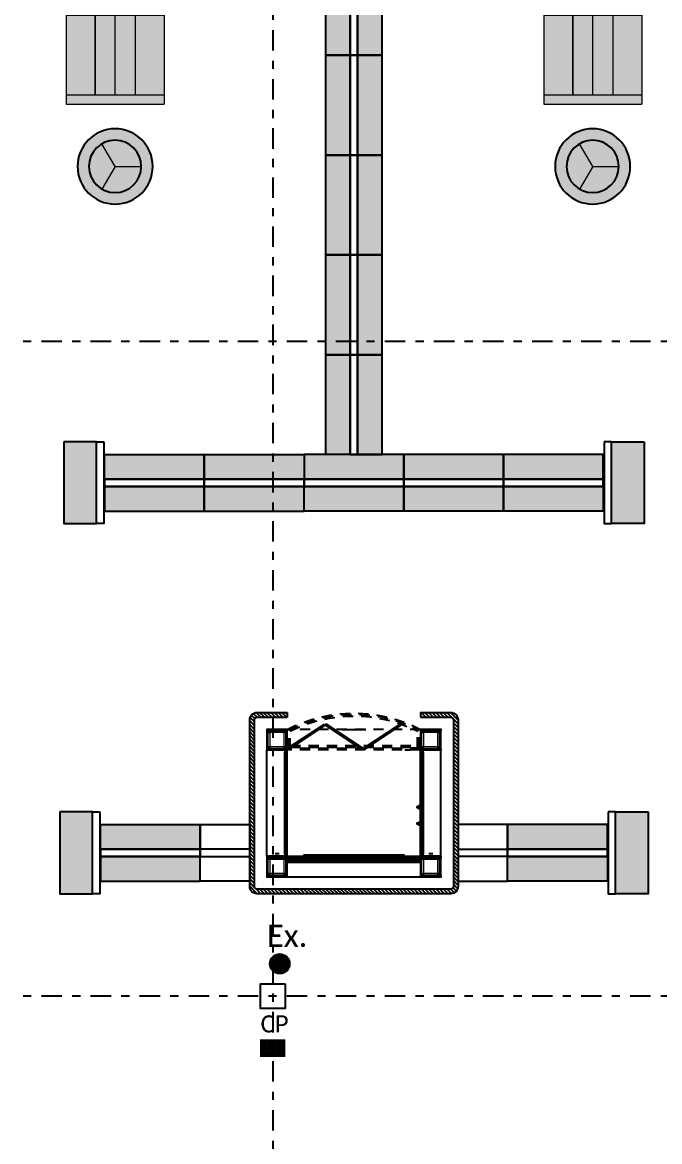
# Model space of a CAD drawing. Header units: millimetres. Extents: x 340 to 1003762, y 22 to 362022.
# Drawn here: x 393.09 to 400.88, y 48.57 to 62.25 of the extents above; entities that cross this region are included whole.
import ezdxf
from ezdxf.xclip import XClip

# ---------------------------------------------------------------- set-up
doc = ezdxf.new("R2010")
doc.units = ezdxf.units.MM
doc.header["$XCLIPFRAME"] = 0
for name, pattern in [('LSBB_P_002 - PLANTA 1° NIVEL SALA DE VENTAS$0$DASHDOT2', [0.5, 0.25, -0.125, 0, -0.125]), ('LSBB_P_002 - PLANTA 1° NIVEL SALA DE VENTAS$0$HIDDEN2', [0.1875, 0.125, -0.0625]), ('LSBB_P_002 - PLANTA 1° NIVEL SALA DE VENTAS$0$LVIÑ-A-002_REV P_ SALA DE VENTAS  (14_02_14)$0$CONTINUOS', [0]), ('LSBB_P_002 - PLANTA 1° NIVEL SALA DE VENTAS$0$REF-LAYOUT N+0.00 E 03$0$REF-LAYOUT N+0.00 E 02$0$LVIÑ-A-002_REV P_ SALA DE VENTAS  (14_02_14)$0$CONTINUOS', [0])]:
    doc.linetypes.add(name, pattern=pattern)
for name, color, linetype in [('LSBB_P_002 - PLANTA 1° NIVEL SALA DE VENTAS$0$00-MOBILIARIO', 252, 'Continuous'), ('LSBB_P_002 - PLANTA 1° NIVEL SALA DE VENTAS$0$A-GONDOLAS', 1, 'Continuous'), ('LSBB_P_002 - PLANTA 1° NIVEL SALA DE VENTAS$0$A-LAYOUT', 7, 'Continuous'), ('LSBB_P_002 - PLANTA 1° NIVEL SALA DE VENTAS$0$A-SALA DEFENSAS', 9, 'Continuous'), ('LSBB_P_002 - PLANTA 1° NIVEL SALA DE VENTAS$0$A-SALA-MUEB-ESPC', 1, 'Continuous'), ('LSBB_P_002 - PLANTA 1° NIVEL SALA DE VENTAS$0$AUX', 252, 'Continuous'), ('LSBB_P_002 - PLANTA 1° NIVEL SALA DE VENTAS$0$E-SF O CP', 7, 'Continuous'), ('LSBB_P_002 - PLANTA 1° NIVEL SALA DE VENTAS$0$EJES', 8, 'LSBB_P_002 - PLANTA 1° NIVEL SALA DE VENTAS$0$DASHDOT2'), ('LSBB_P_002 - PLANTA 1° NIVEL SALA DE VENTAS$0$ESTRUCTURA', 5, 'Continuous'), ('LSBB_P_002 - PLANTA 1° NIVEL SALA DE VENTAS$0$N- EXTINTOR O RH', 1, 'Continuous'), ('XREF', 7, 'Continuous')]:
    doc.layers.add(name, color=color, linetype=linetype)
doc.layers.add('LSBB_P_002 - PLANTA 1° NIVEL SALA DE VENTAS$0$A-SALA-HATCH-VESTUARIO', color=7, linetype='Continuous', true_color=0x7a005c)
for name, color, linetype, lineweight in [('LSBB_P_002 - PLANTA 1° NIVEL SALA DE VENTAS$0$ELEVACION LEJOS', 9, 'Continuous', 9), ('LSBB_P_002 - PLANTA 1° NIVEL SALA DE VENTAS$0$ELEVACION MEDIA', 5, 'Continuous', 18), ('LSBB_P_002 - PLANTA 1° NIVEL SALA DE VENTAS$0$NOTAS', 85, 'Continuous', 13)]:
    doc.layers.add(name, color=color, linetype=linetype, lineweight=lineweight)
doc.styles.add('LSBB_P_002 - PLANTA 1° NIVEL SALA DE VENTAS$0$STANDARD', font='txt')
pattern_1 = [(0, (53.3852, -145.67834), (0.396875, 0.79375), [0, -0.79375])]
pattern_2 = [(45, (-6947.0222, -8988.061), (-2.245064, 2.245064), [])]

# ---------------------------------------------------------------- blocks, each defined once
blk = doc.blocks.new('LSBB_P_002 - PLANTA 1° NIVEL SALA DE VENTAS$0$Angulo aluminio 15 15')
at = {"layer": 'LSBB_P_002 - PLANTA 1° NIVEL SALA DE VENTAS$0$ELEVACION LEJOS'}
h = blk.add_hatch(dxfattribs=at)
h.set_pattern_fill('JIS_STN_1E', color=256, scale=0.2)
h.paths.add_polyline_path([(7989.8, 11716.7), (7988.5, 11716.7), (7988.5, 11718), (7988.3, 11718), (7988.3, 11716.5), (7989.8, 11716.5)])
at = {"layer": 'LSBB_P_002 - PLANTA 1° NIVEL SALA DE VENTAS$0$ELEVACION MEDIA'}
blk.add_lwpolyline([(7988.5, 11716.7), (7988.5, 11718), (7988.3, 11718), (7988.3, 11716.5), (7989.8, 11716.5), (7989.8, 11716.7), (7988.5, 11716.7)], close=True, dxfattribs=at)
blk = doc.blocks.new('LSBB_P_002 - PLANTA 1° NIVEL SALA DE VENTAS$0$perfil cuadrado 20 20 2')
at = {"layer": 'LSBB_P_002 - PLANTA 1° NIVEL SALA DE VENTAS$0$AUX'}
h = blk.add_hatch(dxfattribs=at)
h.set_pattern_fill('ANSI31', color=256, scale=0.05, angle=-3e-14, style=0)
h.paths.add_polyline_path([(8406.1, 11958.6), (8404.1, 11958.6), (8404.1, 11956.6), (8406.1, 11956.6)])
h.paths.add_polyline_path([(8405.9, 11956.8), (8404.3, 11956.8), (8404.3, 11958.4), (8405.9, 11958.4)], flags=16)
at = {"layer": 'LSBB_P_002 - PLANTA 1° NIVEL SALA DE VENTAS$0$ELEVACION MEDIA'}
for points in [[(8404.1, 11958.6), (8404.1, 11956.6), (8406.1, 11956.6), (8406.1, 11958.6)], [(8404.3, 11958.4), (8404.3, 11956.8), (8405.9, 11956.8), (8405.9, 11958.4)]]:
    blk.add_lwpolyline(points, close=True, dxfattribs=at)
blk = doc.blocks.new('LSBB_P_002 - PLANTA 1° NIVEL SALA DE VENTAS$0$pilar')
at = {"layer": 'LSBB_P_002 - PLANTA 1° NIVEL SALA DE VENTAS$0$ELEVACION LEJOS'}
h = blk.add_hatch(dxfattribs=at)
h.set_pattern_fill('DOTS', color=256, scale=0.5)
h.set_pattern_definition(pattern_1)
h.paths.add_polyline_path([(8069, 11596.3), (8067.2, 11596.3), (8067.2, 11594.5), (8067.2, 11592.5), (8067.2, 11573.1), (8069, 11573.1)])
h.paths.add_polyline_path([(8067.2, 11596.3), (8045.8, 11596.3), (8045.8, 11594.5), (8047.8, 11594.5), (8067.2, 11594.5)])
h.paths.add_polyline_path([(8045.8, 11596.3), (8044, 11596.3), (8044, 11573.1), (8045.8, 11573.1), (8045.8, 11575.1)])
h = blk.add_hatch(dxfattribs=at)
h.set_pattern_fill('DOTS', color=256, scale=0.5)
h.set_pattern_definition(pattern_1)
h.paths.add_polyline_path([(8069, 11573.1), (8067.2, 11573.1), (8065.2, 11573.1), (8044, 11573.1), (8044, 11571.3), (8045.4, 11571.3), (8069, 11571.3)])
blk.add_lwpolyline([(8044, 11596.3), (8069, 11596.3), (8069, 11571.3), (8044, 11571.3)], close=True)
for p, q in [((8047.8, 11575.1), (8047.8, 11592.5)), ((8065.2, 11592.5), (8047.8, 11592.5)), ((8065.2, 11592.5), (8065.2, 11575.1)), ((8065.2, 11575.1), (8047.8, 11575.1))]:
    blk.add_line(p, q, dxfattribs=at)
at = {"layer": 'LSBB_P_002 - PLANTA 1° NIVEL SALA DE VENTAS$0$ELEVACION MEDIA'}
for points in [[(8044, 11573.1), (8044, 11596.3), (8045.8, 11596.3), (8045.8, 11573.1)], [(8045.8, 11596.3), (8067.2, 11596.3), (8067.2, 11594.5), (8045.8, 11594.5)], [(8069, 11573.1), (8069, 11596.3), (8067.2, 11596.3), (8067.2, 11573.1)], [(8044, 11571.3), (8044, 11573.1), (8069, 11573.1), (8069, 11571.3)]]:
    blk.add_lwpolyline(points, close=True, dxfattribs=at)
for p in [(-358.3, -364.1), (-338.9, -364.1), (-358.3, -383.5), (-338.9, -383.5)]:
    blk.add_blockref('LSBB_P_002 - PLANTA 1° NIVEL SALA DE VENTAS$0$perfil cuadrado 20 20 2', p)
blk = doc.blocks.new('LSBB_P_002 - PLANTA 1° NIVEL SALA DE VENTAS$0$perfil rec 30 15 1')
at = {"layer": 'LSBB_P_002 - PLANTA 1° NIVEL SALA DE VENTAS$0$AUX'}
h = blk.add_hatch(dxfattribs=at)
h.set_pattern_fill('ANSI31', color=256, scale=0.05, style=0)
h.paths.add_polyline_path([(8059.8, 11509.8), (8058.3, 11509.8), (8058.3, 11506.8), (8059.8, 11506.8)])
h.paths.add_polyline_path([(8058.4, 11509.7), (8059.7, 11509.7), (8059.7, 11506.9), (8058.4, 11506.9)], flags=16)
at = {"layer": 'LSBB_P_002 - PLANTA 1° NIVEL SALA DE VENTAS$0$NOTAS'}
h = blk.add_hatch(dxfattribs=at)
h.set_pattern_fill('DOTS', color=256, scale=0.5)
h.paths.add_polyline_path([(8059.8, 11509.8), (8058.3, 11509.8), (8058.3, 11506.8), (8059.8, 11506.8)])
h.paths.add_polyline_path([(8058.4, 11509.7), (8059.7, 11509.7), (8059.7, 11506.9), (8058.4, 11506.9)], flags=16)
at = {"layer": 'LSBB_P_002 - PLANTA 1° NIVEL SALA DE VENTAS$0$ELEVACION MEDIA'}
for points in [[(8058.3, 11509.8), (8059.8, 11509.8), (8059.8, 11506.8), (8058.3, 11506.8)], [(8058.4, 11509.7), (8059.7, 11509.7), (8059.7, 11506.9), (8058.4, 11506.9)]]:
    blk.add_lwpolyline(points, close=True, dxfattribs=at)
blk = doc.blocks.new('LSBB_P_002 - PLANTA 1° NIVEL SALA DE VENTAS$0$ANGULO')
at = {"layer": 'LSBB_P_002 - PLANTA 1° NIVEL SALA DE VENTAS$0$AUX'}
h = blk.add_hatch(dxfattribs=at)
h.set_pattern_fill('ANSI31', color=256, scale=0.05, style=0)
h.paths.add_polyline_path([(8072.4, 10866.3), (8072.4, 10866.5), (8074.4, 10866.5), (8074.4, 10864.5), (8074.2, 10864.5), (8074.2, 10866.3)])
at = {"layer": 'LSBB_P_002 - PLANTA 1° NIVEL SALA DE VENTAS$0$ELEVACION MEDIA'}
blk.add_lwpolyline([(8072.4, 10866.3), (8072.4, 10866.5), (8074.4, 10866.5), (8074.4, 10864.5), (8074.2, 10864.5), (8074.2, 10866.3)], close=True, dxfattribs=at)
blk = doc.blocks.new('LSBB_P_002 - PLANTA 1° NIVEL SALA DE VENTAS$0$A$C21434BF9')
at = {"layer": 'LSBB_P_002 - PLANTA 1° NIVEL SALA DE VENTAS$0$A-SALA-MUEB-ESPC'}
h = blk.add_hatch(dxfattribs=at)
h.set_pattern_fill('LINE', color=256, angle=45)
h.set_pattern_definition(pattern_2)
h.paths.add_polyline_path([(246.1, 221.6), (8.8, 221.6, 0.414214), (0, 212.8), (0, 8.8, 0.414214), (8.8, 0), (45.9, 0), (45.9, 5.8), (8.8, 5.8, -0.414214), (5.8, 8.8), (5.8, 212.8, -0.414214), (8.8, 215.8), (246.1, 215.8, -0.414214), (249.1, 212.8), (249.1, 128.6), (254.9, 134.4), (254.9, 212.8, 0.414214)])
h = blk.add_hatch(dxfattribs=at)
h.set_pattern_fill('DOTS', color=256, scale=0.5)
h.set_pattern_definition([(0, (-8053.0563, -11338.3227), (0.396875, 0.79375), [0, -0.79375])])
h.paths.add_polyline_path([(208.9, 45.8), (210.8, 45.9), (210.7, 195.8), (208.9, 195.8)])
h = blk.add_hatch(dxfattribs=at)
h.set_pattern_fill('DOTS', color=256, scale=0.5)
h.set_pattern_definition([(360, (-8042.4563, -11333.3227), (0.396875, 0.79375), [0, -0.79375])])
h.paths.add_polyline_path([(45.9, 179.6), (208.9, 179.6), (208.9, 181.4), (45.9, 181.4)])
h = blk.add_hatch(dxfattribs=at)
h.set_pattern_fill('DOTS', color=256, scale=0.5)
h.set_pattern_definition([(0, (-8053.0563, -11358.3227), (0.396875, 0.79375), [0, -0.79375])])
h.paths.add_polyline_path([(45.9, 45.8), (44.1, 45.8), (44.1, 175.8), (45.9, 175.8)])
h = blk.add_hatch(dxfattribs=at)
h.set_pattern_fill('DOTS', color=256, scale=0.5)
h.set_pattern_definition([(360, (-8042.4563, -11337.1227), (0.396875, 0.79375), [0, -0.79375])])
h.paths.add_polyline_path([(45.9, 175.8), (208.9, 175.8), (208.9, 177.6), (45.9, 177.6)])
h = blk.add_hatch(dxfattribs=at)
h.set_pattern_fill('LINE', color=256, angle=45)
h.set_pattern_definition(pattern_2)
h.paths.add_polyline_path([(254.9, 134.4), (249.1, 128.6), (249.1, 8.8, -0.414214), (246.1, 5.8), (208.9, 5.8), (208.9, 0), (246.1, 0, 0.414214), (254.9, 8.8)], flags=17)
for p, q in [((46.1, 200.8), (208.8, 200.8)), ((45.9, 181.4), (207.9, 181.4)), ((48.9, 182.9), (205.9, 182.9)), ((20.8, 175.8), (20.8, 46.1)), ((42.6, 48.8), (42.6, 172.8)), ((45.9, 177.6), (207.9, 177.6)), ((212.2, 48.8), (212.2, 172.8)), ((233.9, 175.7), (233.9, 45.9)), ((189.7, 45.8), (196.8, 45.8)), ((113, 20.8), (141.9, 20.8)), ((45.9, 0), (45.9, 5.8)), ((208.9, 0), (208.9, 5.8))]:
    blk.add_line(p, q, dxfattribs=at)
at = {"layer": 'LSBB_P_002 - PLANTA 1° NIVEL SALA DE VENTAS$0$A-SALA-MUEB-ESPC', "linetype": 'LSBB_P_002 - PLANTA 1° NIVEL SALA DE VENTAS$0$HIDDEN2', "ltscale": 100}
for p, q in [((208.9, 45.8), (45.9, 45.8)), ((208.9, 43.8), (45.9, 44)), ((47.4, 44), (47.4, 21.6)), ((49.4, 44), (49.4, 22.8)), ((49.4, 42.5), (205.4, 42.5)), ((205.4, 42.5), (205.4, 22.8)), ((207.4, 42.5), (207.4, 21.6)), ((49.4, 40.5), (205.4, 40.5)), ((208.8, 20.8), (45.9, 20.8))]:
    blk.add_line(p, q, dxfattribs=at)
at = {"layer": 'LSBB_P_002 - PLANTA 1° NIVEL SALA DE VENTAS$0$A-SALA-MUEB-ESPC'}
for points in [[(208.9, 0), (246.1, 0, 0.414214), (254.9, 8.8), (254.9, 212.8, 0.414214), (246.1, 221.6), (8.8, 221.6, 0.414214), (0, 212.8), (0, 8.8, 0.414214), (8.8, 0), (45.9, 0)], [(208.9, 5.8), (246.1, 5.8, 0.414214), (249.1, 8.8), (249.1, 212.8, 0.414214), (246.1, 215.8), (8.8, 215.8, 0.414214), (5.8, 212.8), (5.8, 8.8, 0.414214), (8.8, 5.8), (45.9, 5.8)]]:
    blk.add_lwpolyline(points, format="xyb", dxfattribs=at)
for points in [[(45.9, 179.6), (208.9, 179.6), (208.9, 181.4), (45.9, 181.4)], [(45.9, 45.8), (44.1, 45.8), (44.1, 175.8), (45.9, 175.8)], [(45.9, 175.8), (208.9, 175.8), (208.9, 177.6), (45.9, 177.6)], [(65.9, 174.6), (65.9, 175.5), (188.9, 175.5), (188.9, 174.6)], [(208.9, 45.8), (210.7, 45.8), (210.7, 175.8), (208.9, 175.8)], [(208.3, 134.3), (206.6, 134.3), (206.6, 137.3), (208.3, 137.3)], [(206.6, 135.4), (204.4, 135.4), (204.4, 136.2), (206.6, 136.2)], [(206.6, 115.4), (204.4, 115.4), (204.4, 116.2), (206.6, 116.2)], [(208.3, 114.3), (206.6, 114.3), (206.6, 117.3), (208.3, 117.3)], [(91.3, 14.1), (92.3, 15.6), (46.9, 45.5), (45.9, 44)], [(93.3, 14.1), (92.3, 15.6), (137.6, 45.5), (138.6, 44)], [(184, 14.1), (185, 15.6), (139.6, 45.5), (138.6, 44)]]:
    blk.add_lwpolyline(points, close=True, dxfattribs=at)
at = {"layer": 'LSBB_P_002 - PLANTA 1° NIVEL SALA DE VENTAS$0$A-SALA-MUEB-ESPC', "linetype": 'LSBB_P_002 - PLANTA 1° NIVEL SALA DE VENTAS$0$HIDDEN2', "ltscale": 50}
blk.add_lwpolyline([(47.4, 42.5), (49.4, 42.5), (49.4, 40.5), (47.4, 40.5)], close=True, dxfattribs=at)
blk.add_lwpolyline([(47.4, 42.5), (49.4, 42.5), (49.4, 40.5), (47.4, 40.5)], close=True, dxfattribs=at)
at = {"layer": 'LSBB_P_002 - PLANTA 1° NIVEL SALA DE VENTAS$0$A-SALA-MUEB-ESPC', "linetype": 'LSBB_P_002 - PLANTA 1° NIVEL SALA DE VENTAS$0$HIDDEN2', "ltscale": 40}
for points in [[(47.6, 42.3), (49.2, 42.3), (49.2, 40.7), (47.6, 40.7)], [(47.6, 42.3), (49.2, 42.3), (49.2, 40.7), (47.6, 40.7)], [(207.4, 42.5), (205.4, 42.5), (205.4, 40.5), (207.4, 40.5)], [(207.4, 42.5), (205.4, 42.5), (205.4, 40.5), (207.4, 40.5)], [(207.2, 42.3), (205.6, 42.3), (205.6, 40.7), (207.2, 40.7)], [(207.2, 42.3), (205.6, 42.3), (205.6, 40.7), (207.2, 40.7)]]:
    blk.add_lwpolyline(points, close=True, dxfattribs=at)
at = {"layer": 'LSBB_P_002 - PLANTA 1° NIVEL SALA DE VENTAS$0$A-SALA-MUEB-ESPC', "linetype": 'LSBB_P_002 - PLANTA 1° NIVEL SALA DE VENTAS$0$HIDDEN2', "ltscale": 100}
for centre, radius, start, end in [((127.4, 176.9), 176.1, 242.4243, 297.5757), ((127.4, 177.4), 175.1, 242.8062, 297.1938), ((127.4, 178.1), 173.8, 243.326, 296.674)]:
    blk.add_arc(centre, radius, start, end, dxfattribs=at)
at = {"layer": 'LSBB_P_002 - PLANTA 1° NIVEL SALA DE VENTAS$0$A-SALA-MUEB-ESPC', "xscale": -1, "rotation": 180}
for p in [(-7967.5, 11917.5), (-7779.5, 11917.5)]:
    blk.add_blockref('LSBB_P_002 - PLANTA 1° NIVEL SALA DE VENTAS$0$Angulo aluminio 15 15', p, dxfattribs=at)
at = {"layer": 'LSBB_P_002 - PLANTA 1° NIVEL SALA DE VENTAS$0$A-SALA-MUEB-ESPC'}
for name, p in [('LSBB_P_002 - PLANTA 1° NIVEL SALA DE VENTAS$0$pilar', (-8023.1, -11395.5)), ('LSBB_P_002 - PLANTA 1° NIVEL SALA DE VENTAS$0$pilar', (-7835.1, -11395.5)), ('LSBB_P_002 - PLANTA 1° NIVEL SALA DE VENTAS$0$perfil rec 30 15 1', (-8015.7, -11334)), ('LSBB_P_002 - PLANTA 1° NIVEL SALA DE VENTAS$0$pilar', (-8023.1, -11550.5)), ('LSBB_P_002 - PLANTA 1° NIVEL SALA DE VENTAS$0$perfil rec 30 15 1', (-8015.7, -11461)), ('LSBB_P_002 - PLANTA 1° NIVEL SALA DE VENTAS$0$ANGULO', (-7865.4, -10820.7)), ('LSBB_P_002 - PLANTA 1° NIVEL SALA DE VENTAS$0$pilar', (-7835.1, -11550.5)), ('LSBB_P_002 - PLANTA 1° NIVEL SALA DE VENTAS$0$Angulo aluminio 15 15', (-7967.5, -11695.9)), ('LSBB_P_002 - PLANTA 1° NIVEL SALA DE VENTAS$0$Angulo aluminio 15 15', (-7779.5, -11695.9))]:
    blk.add_blockref(name, p, dxfattribs=at)
for name, p, rotation in [('LSBB_P_002 - PLANTA 1° NIVEL SALA DE VENTAS$0$Angulo aluminio 15 15', (8034.4, 11917.5), 180), ('LSBB_P_002 - PLANTA 1° NIVEL SALA DE VENTAS$0$Angulo aluminio 15 15', (8222.4, 11917.5), 180), ('LSBB_P_002 - PLANTA 1° NIVEL SALA DE VENTAS$0$perfil rec 30 15 1', (-11460.9, 8241.2), 270), ('LSBB_P_002 - PLANTA 1° NIVEL SALA DE VENTAS$0$perfil cuadrado 20 20 2', (-11910.7, 8583.7), 270), ('LSBB_P_002 - PLANTA 1° NIVEL SALA DE VENTAS$0$perfil cuadrado 20 20 2', (-11883.2, 8583.7), 270), ('LSBB_P_002 - PLANTA 1° NIVEL SALA DE VENTAS$0$perfil cuadrado 20 20 2', (-11856.8, 8583.7), 270), ('LSBB_P_002 - PLANTA 1° NIVEL SALA DE VENTAS$0$perfil cuadrado 20 20 2', (-11830.2, 8583.7), 270), ('LSBB_P_002 - PLANTA 1° NIVEL SALA DE VENTAS$0$perfil cuadrado 20 20 2', (-11803.7, 8583.7), 270), ('LSBB_P_002 - PLANTA 1° NIVEL SALA DE VENTAS$0$perfil cuadrado 20 20 2', (-11777.2, 8583.7), 270), ('LSBB_P_002 - PLANTA 1° NIVEL SALA DE VENTAS$0$perfil rec 30 15 1', (-11300.9, 8241.2), 270), ('LSBB_P_002 - PLANTA 1° NIVEL SALA DE VENTAS$0$perfil cuadrado 20 20 2', (-11749.7, 8583.7), 270), ('LSBB_P_002 - PLANTA 1° NIVEL SALA DE VENTAS$0$Angulo aluminio 15 15', (8222.4, 11762.5), 180)]:
    blk.add_blockref(name, p, dxfattribs=dict(at, rotation=rotation))
at = {"layer": 'LSBB_P_002 - PLANTA 1° NIVEL SALA DE VENTAS$0$A-SALA-MUEB-ESPC', "xscale": -1}
for name, p in [('LSBB_P_002 - PLANTA 1° NIVEL SALA DE VENTAS$0$perfil rec 30 15 1', (8270.6, -11334)), ('LSBB_P_002 - PLANTA 1° NIVEL SALA DE VENTAS$0$Angulo aluminio 15 15', (8222.4, -11540.9)), ('LSBB_P_002 - PLANTA 1° NIVEL SALA DE VENTAS$0$perfil rec 30 15 1', (8270.6, -11461)), ('LSBB_P_002 - PLANTA 1° NIVEL SALA DE VENTAS$0$Angulo aluminio 15 15', (8034.4, -11695.9)), ('LSBB_P_002 - PLANTA 1° NIVEL SALA DE VENTAS$0$Angulo aluminio 15 15', (8222.4, -11695.9))]:
    blk.add_blockref(name, p, dxfattribs=at)
blk = doc.blocks.new('LSBB_P_002 - PLANTA 1° NIVEL SALA DE VENTAS$0$G. 122 x 30')
at = {"linetype": 'LSBB_P_002 - PLANTA 1° NIVEL SALA DE VENTAS$0$LVIÑ-A-002_REV P_ SALA DE VENTAS  (14_02_14)$0$CONTINUOS'}
h = blk.add_hatch(color=256, dxfattribs=at)
h.dxf.hatch_style = 1
h.paths.add_polyline_path([(1362.274, -238.496), (1362.274, -238.796), (1363.494, -238.796), (1363.494, -238.496)])
at = {"layer": 'LSBB_P_002 - PLANTA 1° NIVEL SALA DE VENTAS$0$A-GONDOLAS'}
for points in [[(1362.274, -238.496), (1362.274, -238.406), (1363.494, -238.406), (1363.494, -238.496)], [(1362.274, -238.496), (1362.274, -238.796), (1363.494, -238.796), (1363.494, -238.496)]]:
    blk.add_lwpolyline(points, close=True, dxfattribs=at)
blk = doc.blocks.new('LSBB_P_002 - PLANTA 1° NIVEL SALA DE VENTAS$0$REF-LAYOUT N+0.00 E 03$0$REF-LAYOUT N+0.00 E 02$0$G. 122 x 30')
at = {"linetype": 'LSBB_P_002 - PLANTA 1° NIVEL SALA DE VENTAS$0$REF-LAYOUT N+0.00 E 03$0$REF-LAYOUT N+0.00 E 02$0$LVIÑ-A-002_REV P_ SALA DE VENTAS  (14_02_14)$0$CONTINUOS'}
h = blk.add_hatch(color=256, dxfattribs=at)
h.dxf.hatch_style = 1
h.paths.add_polyline_path([(1362.274, -238.496), (1362.274, -238.796), (1363.494, -238.796), (1363.494, -238.496)])
at = {"layer": 'LSBB_P_002 - PLANTA 1° NIVEL SALA DE VENTAS$0$A-GONDOLAS'}
for points in [[(1362.274, -238.496), (1362.274, -238.406), (1363.494, -238.406), (1363.494, -238.496)], [(1362.274, -238.496), (1362.274, -238.796), (1363.494, -238.796), (1363.494, -238.496)]]:
    blk.add_lwpolyline(points, close=True, dxfattribs=at)
blk = doc.blocks.new('LSBB_P_002 - PLANTA 1° NIVEL SALA DE VENTAS$0$REF-LAYOUT N+0.00 E 03$0$REF-LAYOUT N+0.00 E 02$0$c. 100x44')
at = {"linetype": 'LSBB_P_002 - PLANTA 1° NIVEL SALA DE VENTAS$0$REF-LAYOUT N+0.00 E 03$0$REF-LAYOUT N+0.00 E 02$0$LVIÑ-A-002_REV P_ SALA DE VENTAS  (14_02_14)$0$CONTINUOS'}
h = blk.add_hatch(color=256, dxfattribs=at)
h.dxf.hatch_style = 1
h.paths.add_polyline_path([(1372.717, -254.696), (1372.717, -253.696), (1372.317, -253.696), (1372.317, -254.696)])
at = {"layer": 'LSBB_P_002 - PLANTA 1° NIVEL SALA DE VENTAS$0$A-GONDOLAS'}
for points in [[(1372.227, -254.696), (1372.227, -253.696), (1372.317, -253.696), (1372.317, -254.696)], [(1372.717, -254.696), (1372.717, -253.696), (1372.317, -253.696), (1372.317, -254.696)]]:
    blk.add_lwpolyline(points, close=True, dxfattribs=at)
blk = doc.blocks.new('LSBB_P_002 - PLANTA 1° NIVEL SALA DE VENTAS$0$REF-LAYOUT N+0.00 E 03$0$REF-LAYOUT N+0.00 E 02$0$MUEBLE RED')
h = blk.add_hatch(color=256)
h.dxf.hatch_style = 1
edge = h.paths.add_edge_path()
edge.add_arc((5931.396, -1898.825), 0.46, 0, 360)
at = {"layer": 'LSBB_P_002 - PLANTA 1° NIVEL SALA DE VENTAS$0$A-SALA-MUEB-ESPC', "lineweight": 20}
for q in [(5931.235, -1898.547), (5931.235, -1899.103), (5931.719, -1898.825)]:
    blk.add_line((5931.396, -1898.825), q, dxfattribs=at)
at = {"layer": 'LSBB_P_002 - PLANTA 1° NIVEL SALA DE VENTAS$0$A-SALA-MUEB-ESPC'}
for radius in [0.46, 0.32]:
    blk.add_circle((5931.396, -1898.825), radius, dxfattribs=at)
blk = doc.blocks.new('LSBB_P_002 - PLANTA 1° NIVEL SALA DE VENTAS$0$REF-LAYOUT N+0.00 E 03$0$REF-LAYOUT N+0.00 E 02$0$MUEBLE ESPECIAL VESTU')
h = blk.add_hatch(color=256)
h.dxf.hatch_style = 1
h.paths.add_polyline_path([(1.2, 0), (0, 0), (0, 1.2), (1.2, 1.2)])
at = {"layer": 'LSBB_P_002 - PLANTA 1° NIVEL SALA DE VENTAS$0$A-SALA-MUEB-ESPC', "lineweight": 20}
for p, q in [((0, 1.2), (1.2, 1.2)), ((0, 0), (0, 1.2)), ((0.112, 1.2), (0.112, 0)), ((1.085, 1.2), (1.085, 0)), ((1.2, 1.2), (1.2, 0)), ((1.083, 0.842), (0.112, 0.842)), ((0.115, 0.842), (1.085, 0.842)), ((1.083, 0.6), (0.112, 0.6)), ((0.112, 0.355), (1.083, 0.355)), ((0, 0), (1.2, 0))]:
    blk.add_line(p, q, dxfattribs=at)
blk = doc.blocks.new('LSBB_P_002 - PLANTA 1° NIVEL SALA DE VENTAS$0$A$C49184C2C')
at = {"layer": 'LSBB_P_002 - PLANTA 1° NIVEL SALA DE VENTAS$0$E-SF O CP', "linetype": 'ByBlock'}
h = blk.add_hatch(dxfattribs=at)
h.set_pattern_fill('ANSI36,_I', color=3, scale=0.126, style=2)
h.set_pattern_definition([(315, (8652.031924, 21254.503363), (0.008352698853, -0.03062656246), [0.039375, -0.007875, 0, -0.007875])])
h.paths.add_polyline_path([(0.382, 0.018), (0.022, 0.018), (0.022, 0.258), (0.382, 0.258)])
at = {"layer": 'LSBB_P_002 - PLANTA 1° NIVEL SALA DE VENTAS$0$E-SF O CP', "color": 3, "const_width": 0.036}
blk.add_lwpolyline([(0.382, 0.018), (0.022, 0.018), (0.022, 0.258), (0.382, 0.258)], close=True, dxfattribs=at)
at = {"layer": 'LSBB_P_002 - PLANTA 1° NIVEL SALA DE VENTAS$0$E-SF O CP', "color": 3, "insert": (0.233, 0.519, 0), "char_height": 0.27, "width": 6.00887, "attachment_point": 5, "style": 'LSBB_P_002 - PLANTA 1° NIVEL SALA DE VENTAS$0$STANDARD'}
blk.add_mtext('{\\fCalibri|b0|i0|c0|p34;CP}', dxfattribs=at)
blk = doc.blocks.new('LSBB_P_002 - PLANTA 1° NIVEL SALA DE VENTAS$0$CP. EXISTENTES')
at = {"layer": 'LSBB_P_002 - PLANTA 1° NIVEL SALA DE VENTAS$0$N- EXTINTOR O RH', "color": 20, "xscale": 0.7761600000000002, "yscale": 0.7761600000000002, "zscale": 0.7761600000000002}
blk.add_blockref('LSBB_P_002 - PLANTA 1° NIVEL SALA DE VENTAS$0$A$C49184C2C', (811.279, 264.423), dxfattribs=at)
blk = doc.blocks.new('LSBB_P_002 - PLANTA 1° NIVEL SALA DE VENTAS$0$SVLY')
at = {"layer": 'LSBB_P_002 - PLANTA 1° NIVEL SALA DE VENTAS$0$A-GONDOLAS'}
for points in [[(1010.551, 267.262), (1011.156, 267.262), (1011.156, 266.962), (1010.551, 266.962)], [(1014.311, 267.262), (1013.705, 267.262), (1013.705, 266.962), (1014.311, 266.962)], [(1010.551, 266.872), (1011.156, 266.872), (1011.156, 266.572), (1010.551, 266.572)], [(1014.311, 266.872), (1013.705, 266.872), (1013.705, 266.572), (1014.311, 266.572)]]:
    blk.add_lwpolyline(points, close=True, dxfattribs=at)
at = {"layer": 'LSBB_P_002 - PLANTA 1° NIVEL SALA DE VENTAS$0$A-SALA DEFENSAS', "color": 1}
for points in [[(1011.516, 266.906), (1011.468, 266.906)], [(1013.394, 266.906), (1013.346, 266.906)]]:
    blk.add_lwpolyline(points, dxfattribs=at)
at = {"layer": 'LSBB_P_002 - PLANTA 1° NIVEL SALA DE VENTAS$0$ESTRUCTURA'}
blk.add_lwpolyline([(1011.589, 265.316), (1011.589, 265.016), (1011.289, 265.016), (1011.289, 265.316)], close=True, dxfattribs=at)
at = {"layer": 'LSBB_P_002 - PLANTA 1° NIVEL SALA DE VENTAS$0$00-MOBILIARIO', "xscale": -0.01, "yscale": 0.01, "zscale": 0.01, "rotation": 180}
blk.add_blockref('LSBB_P_002 - PLANTA 1° NIVEL SALA DE VENTAS$0$A$C21434BF9', (1011.156, 268.633), dxfattribs=at)
at = {"layer": 'LSBB_P_002 - PLANTA 1° NIVEL SALA DE VENTAS$0$A-SALA-HATCH-VESTUARIO', "xscale": -1}
for name, p, rotation in [('LSBB_P_002 - PLANTA 1° NIVEL SALA DE VENTAS$0$G. 122 x 30', (1250.882, -1085.609), 270), ('LSBB_P_002 - PLANTA 1° NIVEL SALA DE VENTAS$0$G. 122 x 30', (1250.882, -1086.829), 270), ('LSBB_P_002 - PLANTA 1° NIVEL SALA DE VENTAS$0$REF-LAYOUT N+0.00 E 03$0$REF-LAYOUT N+0.00 E 02$0$MUEBLE RED', (-4921.887, -1623.518), 180), ('LSBB_P_002 - PLANTA 1° NIVEL SALA DE VENTAS$0$REF-LAYOUT N+0.00 E 03$0$REF-LAYOUT N+0.00 E 02$0$MUEBLE RED', (-4916.045, -1623.518), 180), ('LSBB_P_002 - PLANTA 1° NIVEL SALA DE VENTAS$0$G. 122 x 30', (1250.882, -1088.049), 270), ('LSBB_P_002 - PLANTA 1° NIVEL SALA DE VENTAS$0$G. 122 x 30', (1250.882, -1089.269), 270), ('LSBB_P_002 - PLANTA 1° NIVEL SALA DE VENTAS$0$G. 122 x 30', (1250.882, -1090.489), 270), ('LSBB_P_002 - PLANTA 1° NIVEL SALA DE VENTAS$0$REF-LAYOUT N+0.00 E 03$0$REF-LAYOUT N+0.00 E 02$0$c. 100x44', (-356.737, 17.245), 180), ('LSBB_P_002 - PLANTA 1° NIVEL SALA DE VENTAS$0$REF-LAYOUT N+0.00 E 03$0$REF-LAYOUT N+0.00 E 02$0$G. 122 x 30', (-352.894, 32.989), 180), ('LSBB_P_002 - PLANTA 1° NIVEL SALA DE VENTAS$0$REF-LAYOUT N+0.00 E 03$0$REF-LAYOUT N+0.00 E 02$0$G. 122 x 30', (-351.674, 32.989), 180), ('LSBB_P_002 - PLANTA 1° NIVEL SALA DE VENTAS$0$REF-LAYOUT N+0.00 E 03$0$REF-LAYOUT N+0.00 E 02$0$c. 100x44', (-356.687, 12.721), 180), ('LSBB_P_002 - PLANTA 1° NIVEL SALA DE VENTAS$0$REF-LAYOUT N+0.00 E 03$0$REF-LAYOUT N+0.00 E 02$0$G. 122 x 30', (-352.944, 28.466), 180)]:
    blk.add_blockref(name, p, dxfattribs=dict(at, rotation=rotation))
at = {"layer": 'LSBB_P_002 - PLANTA 1° NIVEL SALA DE VENTAS$0$A-SALA-HATCH-VESTUARIO'}
for name, p, rotation in [('LSBB_P_002 - PLANTA 1° NIVEL SALA DE VENTAS$0$G. 122 x 30', (773.98, -1085.609), 90), ('LSBB_P_002 - PLANTA 1° NIVEL SALA DE VENTAS$0$G. 122 x 30', (773.98, -1086.829), 90), ('LSBB_P_002 - PLANTA 1° NIVEL SALA DE VENTAS$0$G. 122 x 30', (773.98, -1088.049), 90), ('LSBB_P_002 - PLANTA 1° NIVEL SALA DE VENTAS$0$G. 122 x 30', (773.98, -1089.269), 90), ('LSBB_P_002 - PLANTA 1° NIVEL SALA DE VENTAS$0$G. 122 x 30', (773.98, -1090.489), 90), ('LSBB_P_002 - PLANTA 1° NIVEL SALA DE VENTAS$0$REF-LAYOUT N+0.00 E 03$0$REF-LAYOUT N+0.00 E 02$0$c. 100x44', (2381.598, 17.245), 180), ('LSBB_P_002 - PLANTA 1° NIVEL SALA DE VENTAS$0$REF-LAYOUT N+0.00 E 03$0$REF-LAYOUT N+0.00 E 02$0$G. 122 x 30', (2375.315, 32.989), 180), ('LSBB_P_002 - PLANTA 1° NIVEL SALA DE VENTAS$0$REF-LAYOUT N+0.00 E 03$0$REF-LAYOUT N+0.00 E 02$0$G. 122 x 30', (2376.535, 32.989), 180), ('LSBB_P_002 - PLANTA 1° NIVEL SALA DE VENTAS$0$REF-LAYOUT N+0.00 E 03$0$REF-LAYOUT N+0.00 E 02$0$G. 122 x 30', (2377.755, 32.989), 180), ('LSBB_P_002 - PLANTA 1° NIVEL SALA DE VENTAS$0$REF-LAYOUT N+0.00 E 03$0$REF-LAYOUT N+0.00 E 02$0$c. 100x44', (2381.548, 12.721), 180), ('LSBB_P_002 - PLANTA 1° NIVEL SALA DE VENTAS$0$REF-LAYOUT N+0.00 E 03$0$REF-LAYOUT N+0.00 E 02$0$G. 122 x 30', (2377.805, 28.466), 180)]:
    blk.add_blockref(name, p, dxfattribs=dict(at, rotation=rotation))
at = {"layer": 'LSBB_P_002 - PLANTA 1° NIVEL SALA DE VENTAS$0$A-SALA-HATCH-VESTUARIO', "ltscale": 0.5, "xscale": -1, "rotation": 90}
for p in [(1010.109, 277.267), (1015.952, 277.267)]:
    blk.add_blockref('LSBB_P_002 - PLANTA 1° NIVEL SALA DE VENTAS$0$REF-LAYOUT N+0.00 E 03$0$REF-LAYOUT N+0.00 E 02$0$MUEBLE ESPECIAL VESTU', p, dxfattribs=at)
at = {"layer": 'LSBB_P_002 - PLANTA 1° NIVEL SALA DE VENTAS$0$A-SALA-HATCH-VESTUARIO'}
for p in [(-352.894, 509.891), (-351.674, 509.891), (-352.944, 505.368)]:
    blk.add_blockref('LSBB_P_002 - PLANTA 1° NIVEL SALA DE VENTAS$0$REF-LAYOUT N+0.00 E 03$0$REF-LAYOUT N+0.00 E 02$0$G. 122 x 30', p, dxfattribs=at)
at = {"layer": 'LSBB_P_002 - PLANTA 1° NIVEL SALA DE VENTAS$0$A-SALA-HATCH-VESTUARIO', "xscale": -1}
for p in [(2375.315, 509.891), (2376.535, 509.891), (2377.755, 509.891), (2377.805, 505.368)]:
    blk.add_blockref('LSBB_P_002 - PLANTA 1° NIVEL SALA DE VENTAS$0$REF-LAYOUT N+0.00 E 03$0$REF-LAYOUT N+0.00 E 02$0$G. 122 x 30', p, dxfattribs=at)
at = {"layer": 'LSBB_P_002 - PLANTA 1° NIVEL SALA DE VENTAS$0$E-SF O CP'}
blk.add_blockref('LSBB_P_002 - PLANTA 1° NIVEL SALA DE VENTAS$0$CP. EXISTENTES', (200, 0), dxfattribs=at)
blk = doc.blocks.new('LSBB_P_002 - PLANTA 1° NIVEL SALA DE VENTAS$0$A$C733336A8')
at = {"layer": 'LSBB_P_002 - PLANTA 1° NIVEL SALA DE VENTAS$0$N- EXTINTOR O RH', "linetype": 'ByBlock'}
h = blk.add_hatch(dxfattribs=at)
h.set_pattern_fill('ANSI36,_I', color=256, scale=0.126, style=2)
h.set_pattern_definition([(45, (8652.443333, -21254.299438), (0.008352698853, 0.03062656246), [0.039375, -0.007875, 0, -0.007875])])
edge = h.paths.add_edge_path()
edge.add_arc((0.172, 0.12), 0.12, 0, 360)
at = {"layer": 'LSBB_P_002 - PLANTA 1° NIVEL SALA DE VENTAS$0$N- EXTINTOR O RH'}
blk.add_circle((0.172, 0.12), 0.12, dxfattribs=at)
at = {"layer": 'LSBB_P_002 - PLANTA 1° NIVEL SALA DE VENTAS$0$N- EXTINTOR O RH', "insert": (0.262, 0.46), "char_height": 0.27, "width": 6.00887, "attachment_point": 5, "style": 'LSBB_P_002 - PLANTA 1° NIVEL SALA DE VENTAS$0$STANDARD'}
blk.add_mtext('{\\fCalibri|b0|i0|c0|p34;Ex.}', dxfattribs=at)
blk = doc.blocks.new('LSBB_P_002 - PLANTA 1° NIVEL SALA DE VENTAS$0$EXTINTORES EXISTENTES')
at = {"layer": 'LSBB_P_002 - PLANTA 1° NIVEL SALA DE VENTAS$0$N- EXTINTOR O RH', "color": 20}
blk.add_blockref('LSBB_P_002 - PLANTA 1° NIVEL SALA DE VENTAS$0$A$C733336A8', (811.271, 265.439), dxfattribs=at)
blk = doc.blocks.new('LSBB_P_002 - PLANTA 1° NIVEL SALA DE VENTAS', base_point=(223.57, 14.22))
at = {"layer": 'LSBB_P_002 - PLANTA 1° NIVEL SALA DE VENTAS$0$EJES'}
for p, q in [((811.439, 321.973), (811.439, 242.519)), ((877.859, 273.166), (769.057, 273.166)), ((877.859, 265.166), (769.057, 265.166))]:
    blk.add_line(p, q, dxfattribs=at)
at = {"layer": 'LSBB_P_002 - PLANTA 1° NIVEL SALA DE VENTAS$0$ESTRUCTURA'}
blk.add_lwpolyline([(811.589, 265.316), (811.589, 265.016), (811.289, 265.016), (811.289, 265.316)], close=True, dxfattribs=at)
at = {"layer": 'LSBB_P_002 - PLANTA 1° NIVEL SALA DE VENTAS$0$A-LAYOUT', "color": 1}
blk.add_blockref('LSBB_P_002 - PLANTA 1° NIVEL SALA DE VENTAS$0$SVLY', (-200, 0), dxfattribs=at)
at = {"layer": 'LSBB_P_002 - PLANTA 1° NIVEL SALA DE VENTAS$0$N- EXTINTOR O RH'}
blk.add_blockref('LSBB_P_002 - PLANTA 1° NIVEL SALA DE VENTAS$0$EXTINTORES EXISTENTES', (0.08, 0.003), dxfattribs=at)

msp = doc.modelspace()

# ---------------------------------------------------------------- block references
at = {"layer": 'XREF'}
ref = msp.add_blockref('LSBB_P_002 - PLANTA 1° NIVEL SALA DE VENTAS', (-191.719, -200.6), dxfattribs=at)
XClip(ref).set_block_clipping_path([(755.454857474, 236.6800249606), (887.3150098981, 333.6713636781)])

doc.saveas('drawing.dxf')
